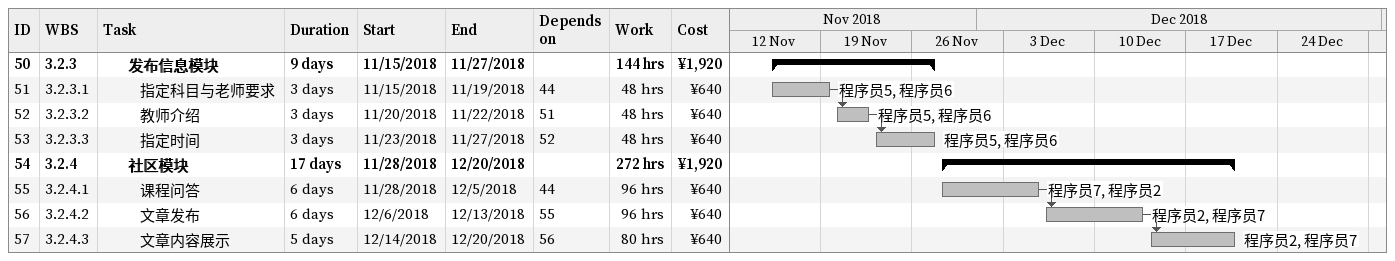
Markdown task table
| ID | WBS | Task | Duration | Start | Finish | Predecessors | Resources | Work (h) | Cost (¥) |
|---|---|---|---|---|---|---|---|---|---|
| 50 | 3.2.3 | **发布信息模块** | 9d | 2018-11-15 | 2018-11-27 |  |  | 144 | 1920 |
| 51 | 3.2.3.1 | 指定科目与老师要求 | 3d | 2018-11-15 | 2018-11-19 | 44 | 程序员5, 程序员6 | 48 | 640 |
| 52 | 3.2.3.2 | 教师介绍 | 3d | 2018-11-20 | 2018-11-22 | 51 | 程序员5, 程序员6 | 48 | 640 |
| 53 | 3.2.3.3 | 指定时间 | 3d | 2018-11-23 | 2018-11-27 | 52 | 程序员5, 程序员6 | 48 | 640 |
| 54 | 3.2.4 | **社区模块** | 17d | 2018-11-28 | 2018-12-20 |  |  | 272 | 1920 |
| 55 | 3.2.4.1 | 课程问答 | 6d | 2018-11-28 | 2018-12-05 | 44 | 程序员7, 程序员2 | 96 | 640 |
| 56 | 3.2.4.2 | 文章发布 | 6d | 2018-12-06 | 2018-12-13 | 55 | 程序员2, 程序员7 | 96 | 640 |
| 57 | 3.2.4.3 | 文章内容展示 | 5d | 2018-12-14 | 2018-12-20 | 56 | 程序员2, 程序员7 | 80 | 640 |
